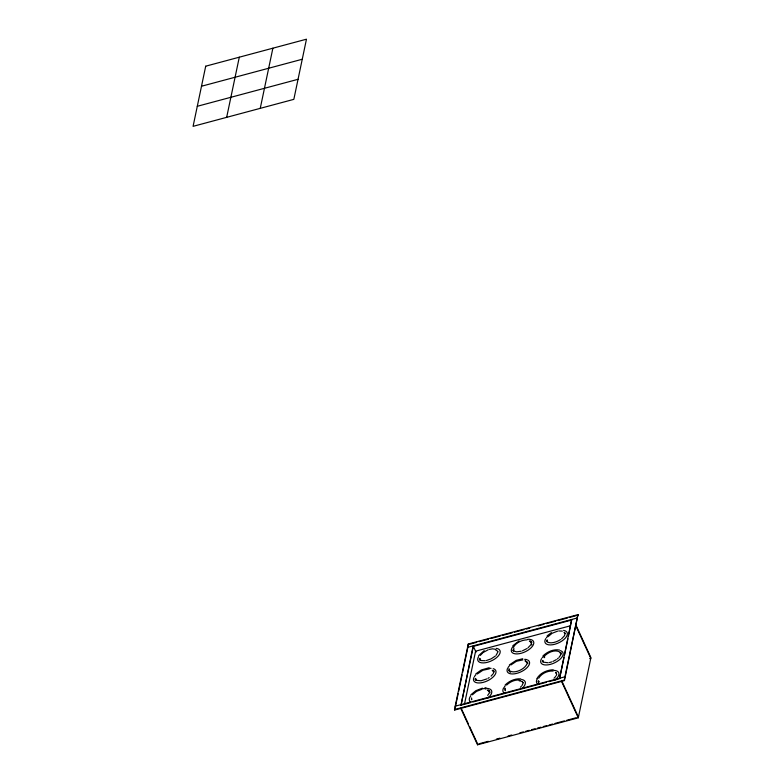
<?xml version="1.0" encoding="UTF-8"?>
<svg xmlns="http://www.w3.org/2000/svg" width="784" height="784" viewBox="0 0 784 784"><rect width="100%" height="100%" fill="white"/><g stroke="black" fill="none" stroke-linecap="round" stroke-linejoin="round"><path stroke-width="1.18" d="M508.943 668.546L509.512 670.722L509.335 670.163M523.242 682.893L521.919 685.657M471.615 697.927L471.723 699.769L471.36 698.995M498.075 651.563L496.076 655.326M504.837 687.94L505.308 690.773L505.2 688.93M547.203 639.832L547.31 641.675L546.771 640.342M226.664 117.345L239.296 57.193M260.249 108.349L272.881 48.196M454.495 709.54L468.254 644.036L577.955 614.646L564.431 680.63L454.72 710.02L454.495 709.54L564.206 680.149L577.955 614.646M454.72 710.02L455.19 707.795M458.14 693.742L455.426 706.678L455.2 706.198L564.911 676.808L565.127 677.288M458.63 691.39L462.09 674.916M462.58 672.564L467.774 647.858M468.009 646.751L468.254 644.036M473.369 646.359L461.021 705.179L473.144 645.879L476.035 652.161M464.481 704.13L475.594 651.19L570.585 625.75M575.681 624.525L590.92 657.658L578.288 717.811L477.534 744.8L477.681 744.134M563.98 657.609L559.531 678.787L571.663 619.487L568.42 636.441M564.47 655.257L567.93 638.793M493.489 673.054L493.636 670.604L494.185 671.966M513.863 648.133L513.726 650.671L513.373 649.897M531.64 644.987L531.905 644.262M556.709 674.377L556.042 675.877M513.5 647.153C516.205 642.488 521.86 639.969 527.113 639.832M536.932 678.562C540.176 672.956 546.977 669.928 553.288 669.771M538.667 678.258C541.538 673.397 547.614 670.673 553.161 671.026M478.642 655.6L484.228 650.602M480.298 655.434L483.022 652.562L488.216 649.769M493.087 673.819L491.068 676.151M512.834 645.722L519.086 640.93M470.831 694.83L475.81 690.704L482.425 688.127M472.389 694.81L476.525 691.38L482.033 689.234M487.658 695.428L489.285 693.105L489.432 690.655L490.01 692.664M547.977 636.716L552.112 633.286L557.62 631.14M543.763 656.767C547.506 652.709 554.239 649.162 559.6 651.886M544.135 657.737L544.772 657.002M559.031 657.384L560.658 655.061L560.805 652.611L561.344 653.974M555.503 676.661L554.033 678.209M475.8 673.897L481.288 669.977L489.167 667.723M477.231 674.034L482.885 670.261L489.314 668.879M509.384 664.901L516.186 660.373L522.752 658.727M510.815 665.038L516.47 661.265L522.899 659.883M547.173 635.853L551.397 632.61M505.17 684.951C509.247 681.002 515.029 678.366 520.772 678.866M506.601 685.089C510.168 681.678 515.372 679.248 520.37 680.189M542.969 655.904C547.261 651.808 553.504 648.887 559.521 650.024M520.449 687.205L521.242 686.431M495.282 656.1L491.186 658.825L486.423 660.52M527.965 647.849L530.876 644.771L531.621 642.145M561.55 638.852L564.46 635.775L565.205 633.149M557.336 658.903L558.237 658.158M526.975 648.554L522.399 650.838M488.109 678.268L489.177 677.601M560.56 639.558C556.856 642.106 550.133 644.281 546.85 641.626M556.346 659.609L552.975 661.422M486.972 678.875L481.062 680.767L476.388 680.336M551.779 661.892L549.388 662.578M201.498 86.24L302.252 59.251M197.294 106.291L298.047 79.302M469.655 644.203L476.731 642.302M479.093 641.675L488.53 639.146M490.882 638.519L500.319 635.991M502.681 635.354L512.119 632.825M514.48 632.198L523.918 629.67M526.28 629.033L529.817 628.082M538.069 625.877L543.969 624.289M546.33 623.662L555.768 621.134M558.13 620.507L567.567 617.978M569.919 617.341L578.18 615.126M467.548 647.378L577.259 617.988L577.475 618.468M473.418 646.349L571.83 619.987M589.656 658.629L590.783 658.325L576.044 626.298M461.07 705.169L470.753 702.572M472.791 702.023L546.595 682.256M548.937 681.629L558.306 679.12M478.848 743.82L488.226 741.311M496.39 739.116L499.937 738.165M508.12 735.98L511.658 735.029M519.841 732.834L523.369 731.893M525.711 731.266L529.229 730.325M531.572 729.698L535.09 728.748M537.432 728.13L540.96 727.18M543.283 726.552L546.82 725.612M549.143 724.984L552.681 724.044M555.003 723.416L564.411 720.898M566.714 720.28L576.142 717.752M489.343 649.407L492.558 648.838L495.9 649.348M521.203 651.22L516.715 651.837L513.736 651.073M558.698 630.953L562.373 631.091M485.276 660.716L481.337 660.569L479.347 659.099L480.033 660.393M548.232 662.774L543.106 662.127M484.953 687.774L486.119 687.764M519.184 680.845L520.086 680.933M485.1 688.94L485.992 689.018M529.308 640.998L531.346 642.527L530.219 640.832M495.723 649.995L497.448 651.034M525.094 661.049L527.132 662.578L525.27 660.402M520.88 681.1L522.154 681.708M487.295 690.096L489.343 691.625L488.216 689.93M509.884 671.898L510.492 672.26M492.205 670.31L493.548 671.574L492.881 670.31M475.77 679.973L475.133 679.15L475.486 679.924M564.166 632.61L564.931 633.531L564.255 632.267M559.952 652.66L560.717 653.582L560.364 652.807M555.738 672.711L556.513 673.632L555.836 672.368M538.902 682.178L538.089 681.208L538.451 681.982M542.303 661.157L542.636 661.676M513.265 650.622L512.932 650.103L513.285 650.877M522.605 682.139L522.928 682.629L522.575 681.855M509.404 671.447L508.718 670.153C513.716 674.965 526.74 668.713 527.407 662.196M561.667 680.698L578.435 717.144M561.53 681.365L578.288 717.811M531.434 641.557L531.787 642.321M538.53 681.002L538.892 681.776L538.706 681.218M461.423 708.795L468.538 724.249M469.547 726.464L477.172 743.026M460.776 708.354L477.534 744.8M542.567 660.393L543.096 661.725L542.881 660.549M527.573 662.382L527.799 663.617M479.602 658.335L480.141 659.667L479.926 658.491M475.398 678.385L475.927 679.718L475.712 678.542M554.033 670.389A12.132 5.831 -24.7 0 1 554.631 680.316M538.373 684.383A12.132 5.831 -24.7 0 1 537.334 678.719M521.576 679.483A12.132 5.831 -24.7 0 1 522.105 688.43M504.788 693.379A12.132 5.831 -24.7 0 1 503.749 687.715M504.396 686.804A12.132 5.831 -24.7 0 1 505.19 685.882M486.864 688.381A12.132 5.831 -24.7 0 1 487.462 698.309M470.478 701.935A12.132 5.831 -24.7 0 1 470.812 695.8M482.983 688.764A12.132 5.831 -24.7 0 1 484.345 688.519M560.374 650.651A12.132 5.831 -24.7 0 1 560.54 658.785A12.132 5.831 -24.7 0 1 545.968 664.979A12.132 5.831 -24.7 0 1 541.548 658.668M542.185 657.756A12.132 5.831 -24.7 0 1 542.989 656.835M527.652 659.981A12.132 5.831 -24.7 0 1 520.106 672.231A12.132 5.831 -24.7 0 1 507.483 668.566M507.963 667.664A12.132 5.831 -24.7 0 1 509.404 665.832M524.663 659.334A12.132 5.831 -24.7 0 1 526.789 659.648M493.205 668.644A12.132 5.831 -24.7 0 1 487.217 680.924A12.132 5.831 -24.7 0 1 473.899 677.562M474.379 676.661A12.132 5.831 -24.7 0 1 475.819 674.828M489.853 668.34A12.132 5.831 -24.7 0 1 491.078 668.331M563.578 630.385A12.132 5.831 -24.7 0 1 565.323 638.117A12.132 5.831 -24.7 0 1 550.584 644.928A12.132 5.831 -24.7 0 1 545.752 638.617M546.399 637.706A12.132 5.831 -24.7 0 1 547.193 636.784M527.652 639.293A12.132 5.831 -24.7 0 1 532.493 646.192A12.132 5.831 -24.7 0 1 516.999 653.925A12.132 5.831 -24.7 0 1 512.814 646.702M496.409 648.378A12.132 5.831 -24.7 0 1 498.154 656.11A12.132 5.831 -24.7 0 1 483.414 662.921A12.132 5.831 -24.7 0 1 478.583 656.61M205.712 66.189L193.08 126.342L293.833 99.352L306.466 39.2L205.712 66.189"/></g></svg>
